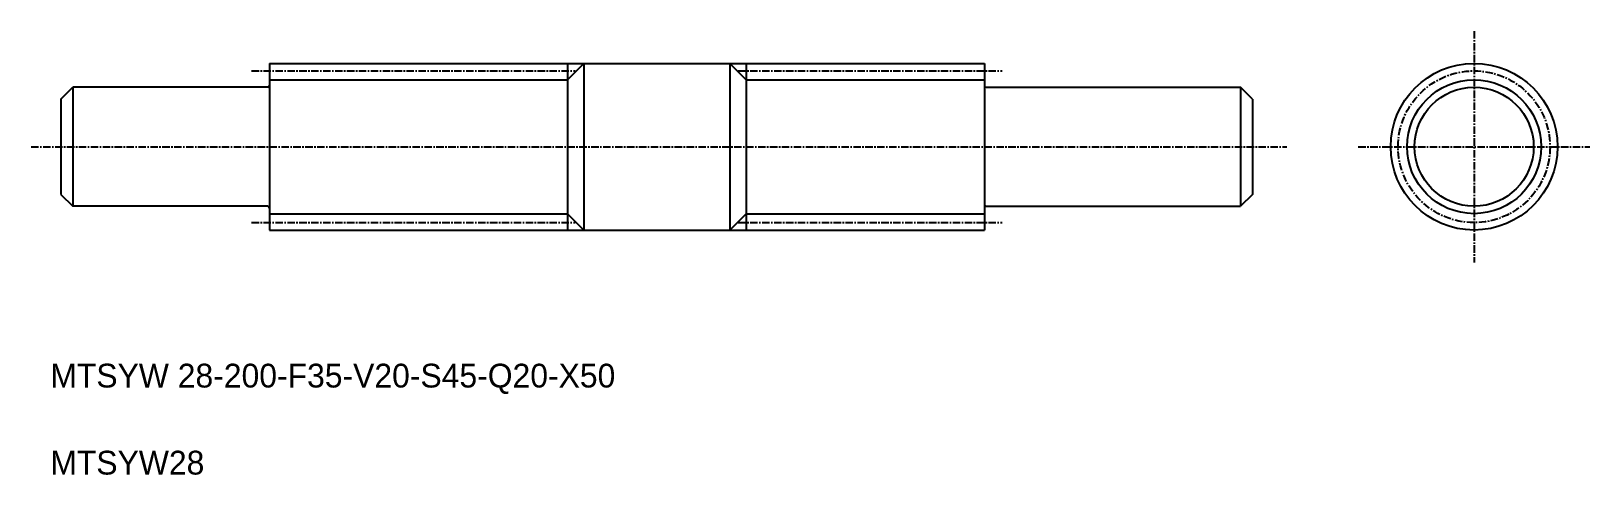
# Model space of a CAD drawing. Extents: x 165 to 427, y 308 to 383.
import ezdxf

# ---------------------------------------------------------------- set-up
doc = ezdxf.new("R2010")
doc.units = 0
doc.linetypes.add('CENTER', pattern=[2, 1.25, -0.25, 0.25, -0.25])
doc.layers.get('0').update_dxf_attribs({"linetype": 'CONTINUOUS'})
doc.layers.add('CENTER', color=1, linetype='CENTER')

msp = doc.modelspace()

# ---------------------------------------------------------------- linework, layer by layer
for p, q in [((204.97, 377.1), (204.97, 349.1)), ((204.97, 377.1), (324.97, 377.1)), ((254.97, 377.1), (254.97, 349.1)), ((257.72, 377.1), (257.72, 349.1)), ((282.22, 377.1), (282.22, 349.1)), ((284.97, 377.1), (284.97, 349.1)), ((324.97, 377.1), (324.97, 349.1)), ((169.97, 371.1), (171.97, 373.1)), ((171.97, 373.1), (171.97, 353.1)), ((204.67, 373.1), (171.97, 373.1)), ((325.27, 373.1), (367.97, 373.1)), ((367.97, 373.1), (367.97, 353.1)), ((369.97, 371.1), (367.97, 373.1)), ((169.97, 371.1), (169.97, 355.1)), ((369.97, 371.1), (369.97, 355.1)), ((169.97, 355.1), (171.97, 353.1)), ((369.97, 355.1), (367.97, 353.1)), ((204.67, 353.1), (171.97, 353.1)), ((325.27, 353.1), (367.97, 353.1)), ((204.97, 349.1), (324.97, 349.1)), ((247.47, 349.1), (247.47, 349.1)), ((289.97, 349.1), (289.97, 349.1))]:
    msp.add_line(p, q)
at = {"color": 3}
for p, q in [((254.97, 374.35), (257.72, 377.1)), ((282.22, 377.1), (284.97, 374.35)), ((204.97, 374.35), (254.97, 374.35)), ((284.97, 374.35), (324.97, 374.35)), ((204.97, 351.85), (254.97, 351.85)), ((254.97, 351.85), (257.72, 349.1)), ((282.22, 349.1), (284.97, 351.85)), ((284.97, 351.85), (324.97, 351.85))]:
    msp.add_line(p, q, dxfattribs=at)
for radius in [14, 10]:
    msp.add_circle((407.15, 363.1), radius)
msp.add_circle((407.15, 363.1), 11.25, dxfattribs=at)
for centre, start, end in [((204.67, 373.4), 270, 0), ((325.27, 373.4), 180, 270), ((204.67, 352.8), 0, 90), ((325.27, 352.8), 90, 180)]:
    msp.add_arc(centre, 0.3, start, end)
at = {"layer": 'CENTER', "color": 1, "linetype": 'CENTER'}
for p, q in [((407.15, 382.53), (407.15, 343.67)), ((201.97, 375.85), (256.29, 375.85)), ((283.65, 375.85), (327.97, 375.85)), ((164.97, 363.1), (375.71, 363.1)), ((387.72, 363.1), (426.58, 363.1)), ((201.97, 350.35), (256.29, 350.35)), ((283.65, 350.35), (327.97, 350.35))]:
    msp.add_line(p, q, dxfattribs=at)
msp.add_circle((407.15, 363.1), 12.75, dxfattribs=at)

# ---------------------------------------------------------------- texts
for s, p in [('MTSYW 28-200-F35-V20-S45-Q20-X50', (168.18, 322.63)), ('MTSYW28', (168.18, 308))]:
    msp.add_text(s, height=4).set_placement(p)

doc.saveas('drawing.dxf')
